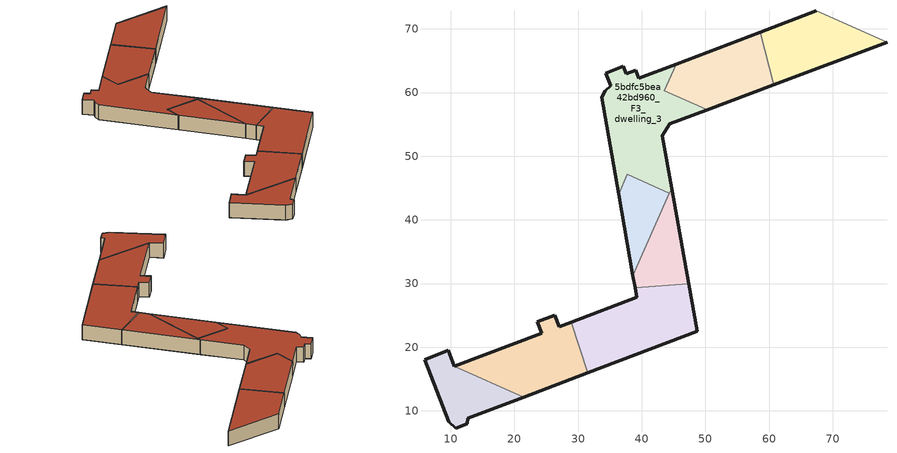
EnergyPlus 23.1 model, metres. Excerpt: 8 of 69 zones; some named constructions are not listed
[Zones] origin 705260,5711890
5bdfc5bea42bd960_F3_dwelling_0
 floor to 5bdfc5bea42bd960_F2_dwelling_0 (EU_floor_Construction): 31.53,15.99 28.88,23.9 27.05,23.21 26.34,25.04 23.58,23.99 24.28,22.16 10.56,16.97 21.44,12.17 z9
 wall outside (EU_wall_Construction): 31.53,15.99 21.44,12.17 / 10.56,16.97 24.28,22.16 23.58,23.99 26.34,25.04 27.05,23.21 28.88,23.9 z9:12
 wall to 5bdfc5bea42bd960_F3_dwelling_6 (EU_wall_Construction): 28.88,23.9 31.53,15.99 z9:12
 wall to 5bdfc5bea42bd960_F3_dwelling_1 (EU_wall_Construction): 21.44,12.17 10.56,16.97 z9:12
 roof outside (EU_roof_Construction): 28.88,23.9 31.53,15.99 21.44,12.17 10.56,16.97 24.28,22.16 23.58,23.99 26.34,25.04 27.05,23.21 z12
5bdfc5bea42bd960_F3_dwelling_1
 floor to 5bdfc5bea42bd960_F2_dwelling_1 (EU_floor_Construction): 21.44,12.17 10.56,16.97 9.6,19.5 5.87,18.06 9.7,8.28 10.77,7.3 12.61,8.01 12.64,8.84 z9
 wall outside (EU_wall_Construction): 21.44,12.17 12.64,8.84 12.61,8.01 10.77,7.3 9.7,8.28 5.87,18.06 9.6,19.5 10.56,16.97 z9:12
 roof outside (EU_roof_Construction): 21.44,12.17 12.64,8.84 12.61,8.01 10.77,7.3 9.7,8.28 5.87,18.06 9.6,19.5 10.56,16.97 z12
5bdfc5bea42bd960_F3_dwelling_2
 floor to 5bdfc5bea42bd960_F2_dwelling_2 (EU_floor_Construction): 60.69,61.2 58.57,69.46 45.39,64.46 43.54,60.29 50.16,57.37 50.09,57.21 z9
 wall outside (EU_wall_Construction): 60.69,61.2 50.09,57.21 / 45.39,64.46 58.57,69.46 z9:12
 wall to 5bdfc5bea42bd960_F3_dwelling_3 (EU_wall_Construction): 50.09,57.21 50.16,57.37 43.54,60.29 45.39,64.46 z9:12
 wall to 5bdfc5bea42bd960_F3_dwelling_9 (EU_wall_Construction): 58.57,69.46 60.69,61.2 z9:12
 roof outside (EU_roof_Construction): 58.57,69.46 60.69,61.2 50.09,57.21 50.16,57.37 43.54,60.29 45.39,64.46 z12
5bdfc5bea42bd960_F3_dwelling_3
 floor to 5bdfc5bea42bd960_F2_dwelling_3 (EU_floor_Construction): 44.67,44.96 43.19,53.2 44.36,55.05 50.09,57.21 50.16,57.37 43.54,60.29 45.39,64.46 39.49,62.23 39.02,63.52 37.52,62.95 37.08,64.1 34.36,63.02 35.1,61.03 34.24,60.3 33.68,59.23 36.35,44.01 37.73,47.13 44.34,44.21 z9
 wall outside (EU_wall_Construction): 50.09,57.21 44.36,55.05 43.19,53.2 44.67,44.96 / 36.35,44.01 33.68,59.23 34.24,60.3 35.1,61.03 34.36,63.02 37.08,64.1 37.52,62.95 39.02,63.52 39.49,62.23 45.39,64.46 z9:12
 wall to 5bdfc5bea42bd960_F3_dwelling_4 (EU_wall_Construction): 44.34,44.21 37.73,47.13 36.35,44.01 z9:12
 wall to 5bdfc5bea42bd960_F3_dwelling_5 (EU_wall_Construction): 44.67,44.96 44.34,44.21 z9:12
 roof outside (EU_roof_Construction): 45.39,64.46 43.54,60.29 50.16,57.37 50.09,57.21 44.36,55.05 43.19,53.2 44.67,44.96 44.34,44.21 37.73,47.13 36.35,44.01 33.68,59.23 34.24,60.3 35.1,61.03 34.36,63.02 37.08,64.1 37.52,62.95 39.02,63.52 39.49,62.23 z12
5bdfc5bea42bd960_F3_dwelling_4
 floor to 5bdfc5bea42bd960_F2_dwelling_4 (EU_floor_Construction): 38.6,31.21 44.34,44.21 37.73,47.13 36.35,44.01 z9
 wall outside (EU_wall_Construction): 38.6,31.21 36.35,44.01 z9:12
 wall to 5bdfc5bea42bd960_F3_dwelling_5 (EU_wall_Construction): 44.34,44.21 38.6,31.21 z9:12
 roof outside (EU_roof_Construction): 44.34,44.21 38.6,31.21 36.35,44.01 37.73,47.13 z12
5bdfc5bea42bd960_F3_dwelling_5
 floor to 5bdfc5bea42bd960_F2_dwelling_5 (EU_floor_Construction): 47.37,29.96 44.67,44.96 38.6,31.21 38.94,29.3 z9
 wall outside (EU_wall_Construction): 44.67,44.96 47.37,29.96 / 38.94,29.3 38.6,31.21 z9:12
 wall to 5bdfc5bea42bd960_F3_dwelling_6 (EU_wall_Construction): 47.37,29.96 38.94,29.3 z9:12
 roof outside (EU_roof_Construction): 44.67,44.96 47.37,29.96 38.94,29.3 38.6,31.21 z12
5bdfc5bea42bd960_F3_dwelling_6
 floor to 5bdfc5bea42bd960_F2_dwelling_6 (EU_floor_Construction): 48.71,22.49 47.37,29.96 38.94,29.3 39.2,27.81 28.88,23.9 31.53,15.99 z9
 wall outside (EU_wall_Construction): 47.37,29.96 48.71,22.49 31.53,15.99 / 28.88,23.9 39.2,27.81 38.94,29.3 z9:12
 roof outside (EU_roof_Construction): 47.37,29.96 48.71,22.49 31.53,15.99 28.88,23.9 39.2,27.81 38.94,29.3 z12
5bdfc5bea42bd960_F3_dwelling_9
 floor to 5bdfc5bea42bd960_F2_dwelling_9 (EU_floor_Construction): 78.51,67.91 67.42,72.81 58.57,69.46 60.69,61.2 z9
 wall outside (EU_wall_Construction): 78.51,67.91 60.69,61.2 / 58.57,69.46 67.42,72.81 z9:12
 wall to 5bdfc5bea42bd960_F3_dwelling_8 (EU_wall_Construction): 67.42,72.81 78.51,67.91 z9:12
 roof outside (EU_roof_Construction): 78.51,67.91 60.69,61.2 58.57,69.46 67.42,72.81 z12
[HVACTEMPLATE:THERMOSTAT] Constant Heating Setpoint=20; Constant Cooling Setpoint=50
EU_HeatOnly_5bdfc5bea42bd960_F1_dwelling_8; EU_HeatOnly_5bdfc5bea42bd960_F1_dwelling_9; EU_HeatOnly_5bdfc5bea42bd960_F1_dwelling_10; EU_HeatOnly_5bdfc5bea42bd960_F1_dwelling_11; EU_HeatOnly_5bdfc5bea42bd960_F1_dwelling_12; EU_HeatOnly_5bdfc5bea42bd960_F1_dwelling_13; EU_HeatOnly_5bdfc5bea42bd960_F1_dwelling_14; EU_HeatOnly_5bdfc5bea42bd960_F1_dwelling_15; EU_HeatOnly_5bdfc5bea42bd960_F1_dwelling_16; EU_HeatOnly_5bdfc5bea42bd960_F2_dwelling_0; EU_HeatOnly_5bdfc5bea42bd960_F2_dwelling_1; EU_HeatOnly_5bdfc5bea42bd960_F2_dwelling_2; EU_HeatOnly_5bdfc5bea42bd960_F2_dwelling_3; EU_HeatOnly_5bdfc5bea42bd960_F2_dwelling_4; EU_HeatOnly_5bdfc5bea42bd960_F2_dwelling_5; EU_HeatOnly_5bdfc5bea42bd960_F2_dwelling_6; EU_HeatOnly_5bdfc5bea42bd960_F2_dwelling_7; EU_HeatOnly_5bdfc5bea42bd960_F2_dwelling_8; EU_HeatOnly_5bdfc5bea42bd960_F2_dwelling_9; EU_HeatOnly_5bdfc5bea42bd960_F2_dwelling_10; EU_HeatOnly_5bdfc5bea42bd960_F2_dwelling_11; EU_HeatOnly_5bdfc5bea42bd960_F2_dwelling_12; EU_HeatOnly_5bdfc5bea42bd960_F2_dwelling_13; EU_HeatOnly_5bdfc5bea42bd960_F2_dwelling_14; EU_HeatOnly_5bdfc5bea42bd960_F2_dwelling_15; EU_HeatOnly_5bdfc5bea42bd960_F2_dwelling_16; EU_HeatOnly_5bdfc5bea42bd960_F3_dwelling_0; EU_HeatOnly_5bdfc5bea42bd960_F3_dwelling_1; EU_HeatOnly_5bdfc5bea42bd960_F3_dwelling_2; EU_HeatOnly_5bdfc5bea42bd960_F3_dwelling_3; EU_HeatOnly_5bdfc5bea42bd960_F3_dwelling_4; EU_HeatOnly_5bdfc5bea42bd960_F3_dwelling_5; EU_HeatOnly_5bdfc5bea42bd960_F3_dwelling_6; EU_HeatOnly_5bdfc5bea42bd960_F3_dwelling_7; EU_HeatOnly_5bdfc5bea42bd960_F3_dwelling_8; EU_HeatOnly_5bdfc5bea42bd960_F3_dwelling_9; EU_HeatOnly_5bdfc5bea42bd960_F3_dwelling_10; EU_HeatOnly_5bdfc5bea42bd960_F3_dwelling_11; EU_HeatOnly_5bdfc5bea42bd960_F3_dwelling_12; EU_HeatOnly_5bdfc5bea42bd960_F3_dwelling_13; EU_HeatOnly_5bdfc5bea42bd960_F3_dwelling_14; EU_HeatOnly_5bdfc5bea42bd960_F3_dwelling_15; EU_HeatOnly_5bdfc5bea42bd960_F3_dwelling_16
[SCHEDULE:FILE] Column Number=1; Rows to Skip at Top=0; Number of Hours of Data=8760; Column Separator=Comma; Interpolate to Timestep=No; Minutes per Item=60; Adjust Schedule for Daylight Savings=Yes
Name | File
EU_Step8_GainSchedule_5bdfc5bea42bd960_F1_dwelling_15_f000 | ../../schedules/5bdfc5bea42bd960/5bdfc5bea42bd960_F1_dwelling_15_f000_gain.csv
EU_Step8_GainSchedule_5bdfc5bea42bd960_F1_dwelling_16_f000 | ../../schedules/5bdfc5bea42bd960/5bdfc5bea42bd960_F1_dwelling_16_f000_gain.csv
